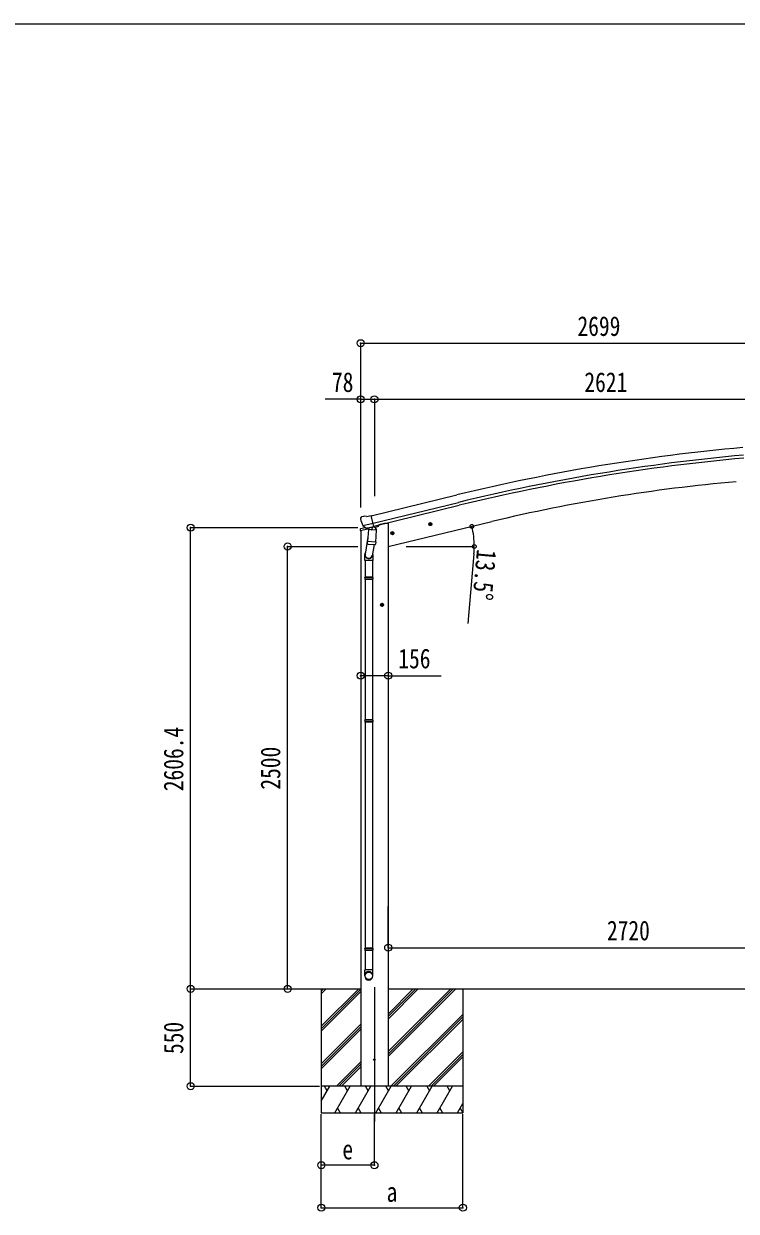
# Model space of a CAD drawing. Units: millimetres at full size, sheet at 1:40. Extents: x -11181 to 11305, y -7804 to 7716.
# Drawn here: x -4009 to 18, y 1006 to 7716 of the extents above; entities that cross this region are included whole.
import ezdxf
from ezdxf.enums import TextEntityAlignment as Align

# ---------------------------------------------------------------- set-up
doc = ezdxf.new("R2010")
doc.units = ezdxf.units.MM
doc.header["$LTSCALE"] = 40
doc.header["$PDMODE"] = 32
doc.header["$PDSIZE"] = 40
for name, color, linetype, lineweight in [('0-0_0', 7, 'Continuous', 9), ('0-1_本体', 4, 'Continuous', 9), ('0-2_部品', 7, 'Continuous', 9), ('0-8_PARTS2', 2, 'Continuous', 9), ('0-A_寸法', 6, 'Continuous', 9), ('1-A', 6, 'Continuous', 9), ('F-0_240', 7, 'Continuous', 9)]:
    doc.layers.add(name, color=color, linetype=linetype, lineweight=lineweight)
doc.styles.add('ＭＳ ゴシック', font='')
doc.styles.get('ＭＳ ゴシック').set_extended_font_data('MS Gothic')

msp = doc.modelspace()

# ---------------------------------------------------------------- linework, layer by layer
at = {"layer": '0-0_0'}
for p, q in [((-2701.35, 2262.68), (-2105.02, 2262.68)), ((-2327.27, 2262.68), (-2327.27, 1562.68)), ((-2327.27, 2051.45), (-2116.04, 2262.68)), ((-2327.27, 2235.3), (-2299.89, 2262.68)), ((-2327.27, 2249.44), (-2314.03, 2262.68)), ((-2327.27, 2037.31), (-2105.02, 2259.56)), ((-2327.27, 2023.17), (-2105.02, 2245.42)), ((-1949.52, 1880.42), (-1567.25, 2262.68)), ((-1949.52, 1908.71), (-1595.54, 2262.68)), ((-1949.52, 1894.56), (-1581.4, 2262.68)), ((-1949.52, 2092.55), (-1779.39, 2262.68)), ((-1949.52, 2106.69), (-1793.53, 2262.68)), ((-1949.52, 2120.84), (-1807.67, 2262.68)), ((-1949.52, 2262.68), (1383.44, 2262.68)), ((-1527.27, 2262.68), (-1527.27, 1562.68)), ((-1933.41, 1712.68), (-1527.27, 2118.82)), ((-1919.27, 1712.68), (-1527.27, 2104.68)), ((-1905.12, 1712.68), (-1527.27, 2090.54)), ((-2327.27, 1839.32), (-2105.02, 2061.57)), ((-2327.27, 1825.18), (-2105.02, 2047.43)), ((-2327.27, 1811.04), (-2105.02, 2033.29)), ((-1721.28, 1712.68), (-1527.27, 1906.69)), ((-1707.14, 1712.68), (-1527.27, 1892.55)), ((-2241.78, 1712.68), (-2105.02, 1849.44)), ((-2227.64, 1712.68), (-2105.02, 1835.3)), ((-2213.49, 1712.68), (-2105.02, 1821.16)), ((-1692.99, 1712.68), (-1527.27, 1878.41)), ((-1527.27, 1712.68), (-2327.27, 1712.68)), ((-2327.27, 1628.85), (-2278.87, 1712.68)), ((-2293.87, 1686.7), (-2308.87, 1712.68)), ((-2250, 1562.68), (-2163.4, 1712.68)), ((-2178.4, 1686.7), (-2193.4, 1712.68)), ((-2134.53, 1562.68), (-2047.93, 1712.68)), ((-2062.93, 1686.7), (-2077.93, 1712.68)), ((-2019.06, 1562.68), (-1932.46, 1712.68)), ((-1947.46, 1686.7), (-1962.46, 1712.68)), ((-1903.59, 1562.68), (-1816.99, 1712.68)), ((-1831.99, 1686.7), (-1846.99, 1712.68)), ((-1788.12, 1562.68), (-1701.52, 1712.68)), ((-1731.52, 1712.68), (-1716.52, 1686.7)), ((-1672.65, 1562.68), (-1586.05, 1712.68)), ((-1601.05, 1686.7), (-1616.05, 1712.68)), ((-1557.18, 1562.68), (-1527.27, 1614.49)), ((-2327.27, 1562.68), (-1527.27, 1562.68)), ((-2235, 1588.66), (-2220, 1562.68)), ((-2119.53, 1588.66), (-2104.53, 1562.68)), ((-2004.06, 1588.66), (-1989.06, 1562.68)), ((-1888.59, 1588.66), (-1873.59, 1562.68)), ((-1773.12, 1588.66), (-1758.12, 1562.68)), ((-1657.65, 1588.66), (-1642.65, 1562.68)), ((-1542.18, 1588.66), (-1527.18, 1562.68))]:
    msp.add_line(p, q, dxfattribs=at)
at = {"layer": '0-1_本体'}
for p, q in [((-2044.75, 4936.27), (-1561.87, 5053.76)), ((-2034.67, 4894.3), (-1551.66, 5011.77)), ((-2030.74, 4877.93), (-1547.68, 4995.41)), ((-1949.27, 4762.68), (-1363.59, 4903.29)), ((-2104.77, 4852.98), (-2104.77, 1712.68)), ((-1969.27, 4892.68), (-2002.78, 4884.64)), ((-1949.27, 4892.68), (-1969.27, 4892.68)), ((-1949.27, 4892.68), (-1949.27, 1712.68)), ((-1973.77, 4433.18), (-1993.77, 4433.18)), ((-1983.77, 4440.69), (-1990.27, 4436.93)), ((-1990.27, 4436.93), (-1990.27, 4429.43)), ((-1990.27, 4429.43), (-1983.77, 4425.68)), ((-1983.77, 4423.18), (-1983.77, 4443.18)), ((-1977.27, 4436.93), (-1983.77, 4440.69))]:
    msp.add_line(p, q, dxfattribs=at)
at = {"layer": '0-1_本体', "color": 6}
msp.add_line((-1949.02, 4032.5), (-2105.02, 4032.5), dxfattribs=at)
at = {"layer": '0-1_本体'}
msp.add_lwpolyline([(-1983.77, 4425.68), (-1977.27, 4429.43), (-1977.27, 4436.93)], dxfattribs=at)
for radius in [8.5, 7.7, 6.5]:
    msp.add_circle((-1983.77, 4433.18), radius, dxfattribs=at)
for centre, radius, start, end in [((1050.71, -5688.12), 11054.98, 95.16866, 103.66973), ((1050.71, -5688.12), 11011.82, 95.16974, 103.66973), ((1050.71, -5688.12), 10994.98, 95.16974, 103.66973), ((840.76, -4278.52), 9442.71, 95.00001, 103.5)]:
    msp.add_arc(centre, radius, start, end, dxfattribs=at)
at = {"layer": '0-2_部品'}
for p, q in [((-2106.45, 4920.69), (-2106.18, 4919.54)), ((-2102.24, 4929.27), (-2106.09, 4922.97)), ((-2099.14, 4931.52), (-2085.96, 4934.68)), ((-2071.4, 4932.01), (-2084.66, 4934.71)), ((-2071.4, 4932.01), (-2045.47, 4938.23)), ((-1708.73, 4879.11), (-1713.4, 4898.56)), ((-2107.58, 4852.36), (-2064.88, 4862.61)), ((-2107.58, 4859.25), (-2107.58, 4852.36)), ((-2079.08, 4868.46), (-2105.28, 4862.17)), ((-2092.4, 4880.39), (-2034.89, 4894.19)), ((-2075.55, 4865.48), (-2091.93, 4879.97)), ((-2072.84, 4864.91), (-2065.32, 4866.71)), ((-2072, 4865.02), (-2070.47, 4865.38)), ((-2070.47, 4865.38), (-2033.77, 4874.2)), ((-2068.64, 4865.16), (-2068.69, 4864.41)), ((-2067.93, 4863.37), (-2042.12, 4856.94)), ((-2061.01, 4858.03), (-2065.69, 4791.19)), ((-2015.33, 4854.83), (-2061.01, 4858.03)), ((-2059.24, 4861.21), (-2059.47, 4857.92)), ((-2039.72, 4872.37), (-2040.74, 4857.76)), ((-2033.77, 4874.2), (-2032.24, 4874.56)), ((-2030.69, 4876.67), (-2029.74, 4876.6)), ((-2029.74, 4876.6), (-2016.43, 4861.28)), ((-2025.75, 4872.01), (-2006.86, 4876.54)), ((-2020, 4788), (-2015.33, 4854.83)), ((-2016.43, 4861.28), (-2016.87, 4854.94)), ((-2003.03, 4884.72), (-2003.03, 4881.4)), ((-1934.71, 4835.14), (-1915.26, 4839.81)), ((-1930.15, 4842.92), (-1932.28, 4835.72)), ((-1922.85, 4844.67), (-1930.15, 4842.92)), ((-1922.65, 4827.75), (-1927.32, 4847.2)), ((-1917.69, 4839.23), (-1922.85, 4844.67)), ((-1919.82, 4832.03), (-1917.69, 4839.23)), ((-1720.79, 4886.5), (-1701.34, 4891.17)), ((-1716.23, 4894.28), (-1718.36, 4887.08)), ((-1708.93, 4896.03), (-1716.23, 4894.28)), ((-1703.76, 4890.59), (-1708.93, 4896.03)), ((-1705.9, 4883.39), (-1703.76, 4890.59)), ((-2063.96, 4815.96), (-2079.87, 4719.79)), ((-2066.55, 4778.72), (-2065.67, 4791.19)), ((-2066.15, 4777.37), (-2066.15, 4777.37)), ((-2020, 4788), (-2065.69, 4791.19)), ((-2064.7, 4776.59), (-2023.01, 4773.67)), ((-2028.43, 4774.05), (-2039.17, 4710.46)), ((-2020.01, 4788), (-2020.9, 4775.3)), ((-2082.02, 4682.63), (-2082.02, 4716.98)), ((-2036.02, 4717.28), (-2036.02, 4682.63)), ((-2036.02, 4682.63), (-2082.02, 4682.63)), ((-2080.02, 4682.63), (-2080.02, 4588.63)), ((-2038.02, 4682.63), (-2038.02, 4588.63)), ((-2082.02, 4586.63), (-2081.02, 4588.63)), ((-2036.02, 4586.63), (-2082.02, 4586.63)), ((-2036.02, 4578.63), (-2082.02, 4578.63)), ((-2037.02, 4588.63), (-2081.02, 4588.63)), ((-2037.02, 4576.63), (-2081.02, 4576.63)), ((-2080.02, 4576.63), (-2080.02, 3782.44)), ((-2038.02, 4576.63), (-2038.02, 3782.44)), ((-2036.02, 4586.63), (-2037.02, 4588.63)), ((-2036.02, 4578.63), (-2037.02, 4576.63)), ((-2036.02, 4586.63), (-2036.02, 4578.63)), ((-1973.52, 4432.56), (-1993.52, 4432.56)), ((-1983.52, 4440.07), (-1990.02, 4436.32)), ((-1990.02, 4436.32), (-1990.02, 4428.81)), ((-1990.02, 4428.81), (-1983.52, 4425.06)), ((-1983.52, 4422.56), (-1983.52, 4442.56)), ((-1977.02, 4436.32), (-1983.52, 4440.07)), ((-2082.02, 3780.44), (-2081.02, 3782.44)), ((-2036.02, 3780.44), (-2082.02, 3780.44)), ((-2036.02, 3772.44), (-2082.02, 3772.44)), ((-2037.02, 3782.44), (-2081.02, 3782.44)), ((-2037.02, 3770.44), (-2081.02, 3770.44)), ((-2080.02, 3770.44), (-2080.02, 2492.25)), ((-2038.02, 3770.44), (-2038.02, 2492.25)), ((-2036.02, 3780.44), (-2037.02, 3782.44)), ((-2036.02, 3772.44), (-2037.02, 3770.44)), ((-2036.02, 3780.44), (-2036.02, 3772.44)), ((-2082.02, 2490.25), (-2081.02, 2492.25)), ((-2036.02, 2490.25), (-2082.02, 2490.25)), ((-2037.02, 2492.25), (-2081.02, 2492.25)), ((-2036.02, 2490.25), (-2037.02, 2492.25)), ((-2036.02, 2490.25), (-2036.02, 2482.25)), ((-2036.02, 2482.25), (-2082.02, 2482.25)), ((-2037.02, 2480.25), (-2081.02, 2480.25)), ((-2080.02, 2480.25), (-2080.02, 2370.25)), ((-2038.02, 2480.25), (-2038.02, 2370.25)), ((-2036.02, 2482.25), (-2037.02, 2480.25)), ((-2082.02, 2336.11), (-2082.02, 2370.25)), ((-2036.02, 2370.25), (-2082.02, 2370.25)), ((-2036.02, 2336.11), (-2036.02, 2370.25))]:
    msp.add_line(p, q, dxfattribs=at)
for points in [[(-2040.04, 4872.78), (-2030.31, 4875.12), (-2045.47, 4938.23)], [(-2092.67, 4880.96), (-2092.09, 4880.12), (-2091.93, 4879.97)], [(-2040.04, 4872.78), (-2040.27, 4872.63), (-2065.04, 4866.69), (-2065.32, 4866.71)], [(-1932.28, 4835.72), (-1927.12, 4830.28), (-1919.82, 4832.03)], [(-1718.36, 4887.08), (-1713.19, 4881.64), (-1705.9, 4883.39)], [(-2082.02, 4586.63), (-2082.02, 4578.63), (-2081.02, 4576.63)], [(-1983.52, 4425.06), (-1977.02, 4428.81), (-1977.02, 4436.32)], [(-2082.02, 3780.44), (-2082.02, 3772.44), (-2081.02, 3770.44)], [(-2082.02, 2490.25), (-2082.02, 2482.25), (-2081.02, 2480.25)]]:
    msp.add_lwpolyline(points, dxfattribs=at)
for centre, radius in [((-1924.98, 4837.48), 8.5), ((-1924.98, 4837.48), 7.7), ((-1924.98, 4837.48), 6.5), ((-1711.06, 4888.83), 8.5), ((-1711.06, 4888.83), 7.7), ((-1711.06, 4888.83), 6.5), ((-1983.52, 4432.56), 8.5), ((-1983.52, 4432.56), 7.7), ((-1983.52, 4432.56), 6.5)]:
    msp.add_circle(centre, radius, dxfattribs=at)
at = {"layer": '0-2_部品', "color": 4}
msp.add_circle((-2027.02, 1862.68), 4.5, dxfattribs=at)
at = {"layer": '0-2_部品'}
for centre, radius, start, end in [((-1909.37, 4966.79), 202.4, 193.5, 205.09125), ((-2097.97, 4926.66), 5, 103.5, 148.5), ((-2085.26, 4931.77), 3, 78.5, 103.5), ((-2104.58, 4859.25), 3, 103.5, 180), ((-2072.12, 4865.5), 0.5, 248.23754, 283.5), ((-2069.13, 4865.19), 0.5, 356, 103.5), ((-2067.69, 4864.34), 1, 176, 256), ((-2041.76, 4857.91), 1.03, 250.03897, 351.96569), ((-2039.12, 4872.29), 0.604, 100.59842, 172.20595), ((-2032.36, 4875.05), 0.5, 283.5, 318.76246), ((-2008.03, 4881.4), 5, 283.5, 0), ((-2064.61, 4778.55), 1.95, 175.04017, 217.47766), ((-2064.56, 4778.58), 2, 217.40962, 266), ((-2022.87, 4775.67), 2, 266, 349.46843), ((-2052.02, 4716.98), 30, 177.45142, 180)]:
    msp.add_arc(centre, radius, start, end, dxfattribs=at)
for centre, major_axis, ratio, start_param, end_param in [((-2103.53, 4921.41), (-1.57, -2.57), 0.99628, 4.712389, 5.4996506), ((-2073.56, 4867.73), (-0.73, -2.92), 0.997631, 5.8041905, 6.6006116), ((-2073.5, 4867.96), (2.63, 3.16), 0.650902, 4.0958226, 4.1686332), ((-2073.54, 4867.83), (-0.73, -2.92), 0.997631, 0.3902369, 0.4789948), ((-2059.02, 4717.28), (23, 0), 0.996195, 2.5560258, 6.5663028), ((-2059.02, 4717.28), (21, 0), 0.996195, 2.9349147, 5.9512394), ((-2059.02, 2337.85), (-23, 0), 0.996195, 3.1415927, 6.2831853), ((-2059.02, 2336.11), (-23, 0), 0.996195, 3.1415927, 6.2831853), ((-2059.02, 2336.11), (0, -23.43), 0.981806, 4.712389, 7.8539816)]:
    msp.add_ellipse(centre, major_axis=major_axis, ratio=ratio, start_param=start_param, end_param=end_param, dxfattribs=at)
msp.add_ellipse((-2059.02, 2336.11), major_axis=(21, 0), ratio=0.996195, dxfattribs=at)
at = {"layer": '0-8_PARTS2'}
msp.add_line((-2027.02, 2271.89), (-2027.02, 1512.68), dxfattribs=at)
at = {"layer": '0-A_寸法'}
for p, q in [((-2105.02, 5911.04), (593.98, 5911.04)), ((-2105.02, 5594.42), (-2105.02, 4982.2)), ((-2105.02, 5594.42), (-2027.02, 5594.42)), ((-2027.02, 5594.42), (-2027.02, 5046.57)), ((-2027.02, 5594.42), (593.98, 5594.42)), ((-3065.59, 2262.68), (-3065.59, 4869.08)), ((-3065.59, 4869.08), (-2120.51, 4869.08)), ((-2517.62, 2262.68), (-2517.62, 4762.68)), ((-2517.62, 4762.68), (-2120.51, 4762.68)), ((-1848.52, 4762.68), (-1461.66, 4762.68)), ((-1464.52, 4720.22), (-1498.88, 4327.72)), ((-1949.02, 4032.5), (-1649.02, 4032.5)), ((-3065.59, 2262.68), (-2337.48, 2262.68)), ((-3065.59, 1712.68), (-3065.59, 2262.68)), ((-3065.59, 1712.68), (-2337.48, 1712.68)), ((-2327.27, 1026.32), (-2327.27, 1555.26)), ((-2327.27, 1266.29), (-2327.27, 1555.26)), ((-2027.02, 1266.29), (-2027.02, 1555.26)), ((-1527.27, 1026.32), (-1527.27, 1555.26)), ((-2027.02, 1266.29), (-2327.27, 1266.29)), ((-2327.27, 1026.32), (-1527.27, 1026.32))]:
    msp.add_line(p, q, dxfattribs=at)
msp.add_lwpolyline([(-2105.02, 5911.04), (-2105.02, 5594.42), (-2305.02, 5594.42)], dxfattribs=at)
for centre in [(-1476.12, 4876.34), (-1462.66, 4762.68)]:
    msp.add_circle(centre, 10.62, dxfattribs=at)
for start, end in [(0, 13.5), (354.99678, 0)]:
    msp.add_arc((-1949.52, 4762.68), 486.86, start, end, dxfattribs=at)
for p in [(-2105.02, 5911.04), (-2105.02, 5594.42), (-2027.02, 5594.42), (-3065.59, 4869.08), (-2517.62, 4762.68), (-2105.02, 4032.5), (-1949.02, 4032.5), (-3065.59, 2262.68), (-2517.62, 2262.68), (-3065.59, 1712.68), (-2327.27, 1266.29), (-2027.02, 1266.29), (-2327.27, 1026.32), (-1527.27, 1026.32)]:
    msp.add_point(p, dxfattribs=at)
at = {"layer": '1-A'}
for q in [(-1949.02, 2728.59), (770.98, 2495.64)]:
    msp.add_line((-1949.02, 2495.64), q, dxfattribs=at)
msp.add_point((-1949.02, 2495.64), dxfattribs=at)
at = {"layer": 'F-0_240', "color": 5}
msp.add_line((-11180.61, 7716.46), (10739.39, 7716.46), dxfattribs=at)

# ---------------------------------------------------------------- texts
at = {"layer": '0-A_寸法', "color": 7, "style": 'ＭＳ ゴシック', "width": 0.8}
for s, p in [('2699', (-879.52, 5919.04)), ('78', (-2267.02, 5602.42)), ('2621', (-840.52, 5602.42)), ('156', (-1892.02, 4040.5)), ('e', (-2208.27, 1266.29)), ('a', (-1958.27, 1026.32))]:
    msp.add_text(s, height=111.4, dxfattribs=at).set_placement(p, align=Align.BOTTOM_LEFT)
for s, rotation, p in [('13.5°', 264.997, (-1480.49, 4752.74)), ('2606.4', 90, (-3073.59, 3379.88)), ('2500', 90, (-2525.62, 3388.68)), ('550', 90, (-3073.59, 1894.68))]:
    msp.add_text(s, height=111.4, rotation=rotation, dxfattribs=at).set_placement(p, align=Align.BOTTOM_LEFT)
at = {"layer": '1-A', "color": 7, "style": 'ＭＳ ゴシック', "width": 0.8}
msp.add_text('2720', height=111.4, dxfattribs=at).set_placement((-713.02, 2503.64), align=Align.BOTTOM_LEFT)

doc.saveas('drawing.dxf')
